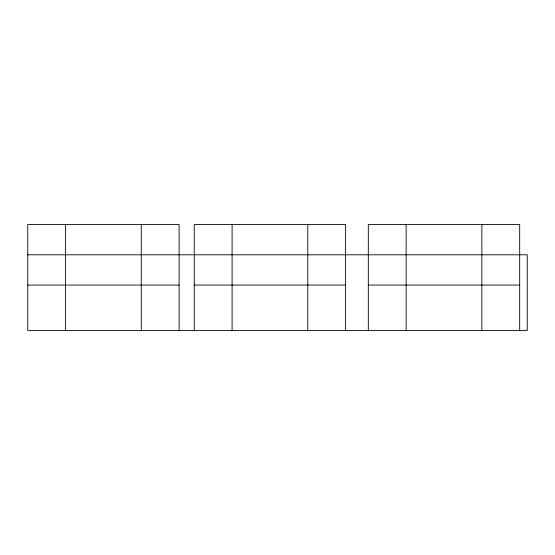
<?xml version="1.0" encoding="UTF-8"?>
<svg xmlns="http://www.w3.org/2000/svg" width="555" height="555" viewBox="0 0 555 555"><rect width="100%" height="100%" fill="white"/><g stroke="black" fill="none" stroke-linecap="round" stroke-linejoin="round"><path stroke-width="0.83" d="M27.75 254.794L193.411 254.794M194.25 254.794L527.25 254.794L527.25 330.475L27.75 330.475L27.75 224.525L179.112 224.525L179.112 330.475M27.75 285.069L179.112 285.069M194.25 285.069L345.612 285.069M368.319 285.069L519.681 285.069M519.681 330.475L519.681 224.525L368.319 224.525L368.319 330.475M481.844 224.525L481.844 254.676M481.844 254.794L481.844 330.475M406.156 224.525L406.156 254.676M406.156 254.794L406.156 330.475M345.612 330.475L345.612 224.525L194.25 224.525L194.25 330.475M307.775 224.525L307.775 254.676M307.775 254.794L307.775 330.475M232.094 224.525L232.094 254.676M232.094 254.794L232.094 330.475M141.275 224.525L141.275 254.676M141.275 254.794L141.275 330.475M65.594 224.525L65.594 254.676M65.594 254.794L65.594 330.475"/></g></svg>
